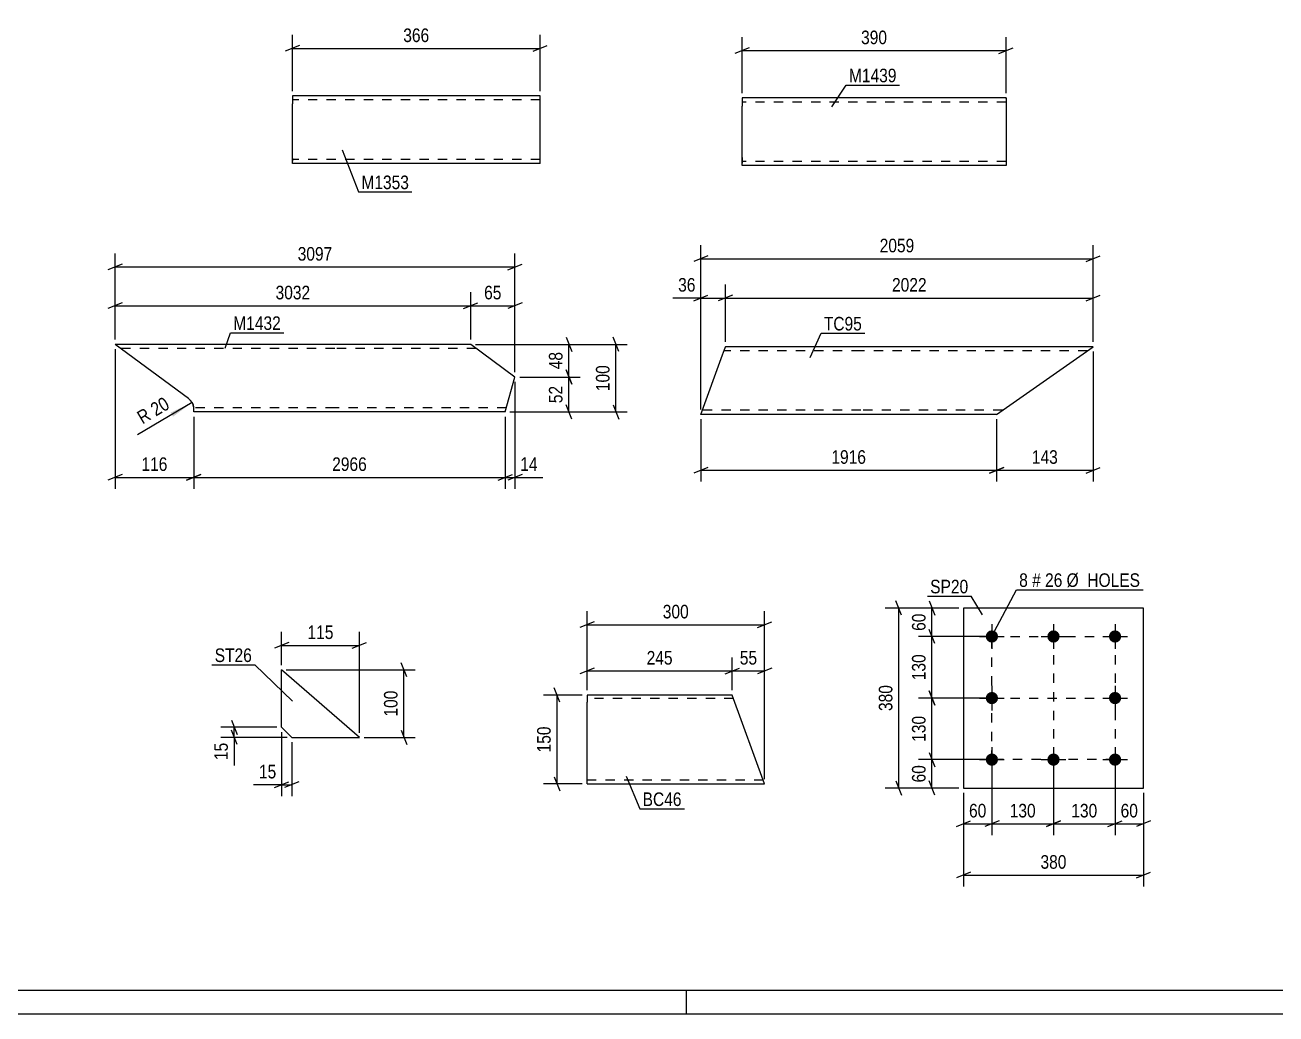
# Model space of a CAD drawing. Header units: millimetres. Extents: x 0 to 1189, y 0 to 841.
# Drawn here: x 419.3 to 683.4, y 0 to 208.8 of the extents above; entities that cross this region are included whole.
import ezdxf

# ---------------------------------------------------------------- set-up
doc = ezdxf.new("R2010")
doc.units = ezdxf.units.MM
doc.linetypes.add('DXK_LINE_DOT2', pattern=[3.9198, 1.9599, -1.9599])
doc.styles.add('Arial Narrow', font='ARIALN.TTF', dxfattribs={"height": 0.2})

# ---------------------------------------------------------------- blocks, each defined once
blk = doc.blocks.new('Unknown-761549426-1125')
at = {"color": 5, "linetype": 'Continuous'}
for p, q in [((5, 5), (1184, 5)), ((559, 0), (559, 5)), ((0, 0), (1189, 0))]:
    blk.add_line(p, q, dxfattribs=at)
blk = doc.blocks.new('Part-761549426-32838 - 32837')
at = {"color": 2, "linetype": 'Continuous'}
for p, q in [((453.87, 129.93), (438.35, 141.38)), ((484.74, 141.38), (438.35, 141.38)), ((513.42, 141.38), (484.84, 141.38)), ((522.77, 134.48), (513.42, 141.38)), ((520.72, 127.1), (522.77, 134.48)), ((453.87, 129.93), (454.62, 129.1)), ((454.62, 129.1), (454.73, 128.81)), ((454.97, 128.16), (454.73, 128.81)), ((455, 128.03), (454.95, 128.21)), ((454.96, 127.1), (455, 128.06)), ((484.74, 127.1), (454.96, 127.1)), ((455, 128.06), (454.97, 128.16)), ((520.72, 127.1), (484.84, 127.1))]:
    blk.add_line(p, q, dxfattribs=at)
at = {"color": 7, "linetype": 'DXK_LINE_DOT2'}
for p, q in [((484.74, 140.53), (439.52, 140.53)), ((514.58, 140.53), (484.84, 140.53)), ((454.62, 129.1), (453.87, 129.93)), ((454.62, 129.1), (453.87, 129.93)), ((453.87, 129.93), (454.62, 129.1)), ((454.73, 128.81), (454.62, 129.1)), ((454.73, 128.81), (454.62, 129.1)), ((454.62, 129.1), (454.73, 128.81)), ((455, 128.06), (454.73, 128.81)), ((454.96, 127.23), (455, 128.06)), ((454.96, 127.1), (454.96, 127.23)), ((455, 127.96), (455, 128.06)), ((455, 128.02), (455, 128.03)), ((455, 127.96), (455, 128.02)), ((484.74, 127.96), (455, 127.96)), ((520.96, 127.96), (484.84, 127.96))]:
    blk.add_line(p, q, dxfattribs=at)
blk = doc.blocks.new('Part-761549426-40484 - 40482')
at = {"color": 2, "linetype": 'Continuous'}
for p, q in [((537.98, 67.34), (537.98, 65.84)), ((568.65, 67.34), (537.98, 67.34)), ((575.48, 48.59), (568.65, 67.34)), ((537.98, 50.09), (537.98, 65.84)), ((537.98, 48.7), (537.98, 50.09)), ((537.98, 48.59), (537.98, 48.7)), ((537.98, 48.59), (575.48, 48.59))]:
    blk.add_line(p, q, dxfattribs=at)
at = {"color": 7, "linetype": 'DXK_LINE_DOT2'}
for p, q in [((537.98, 67.34), (537.98, 67.23)), ((537.98, 67.23), (537.98, 66.9)), ((568.93, 66.59), (537.98, 66.59)), ((537.98, 49.03), (537.98, 50.09)), ((575.2, 49.34), (537.98, 49.34))]:
    blk.add_line(p, q, dxfattribs=at)
blk = doc.blocks.new('Part-761549426-32808 - 32807')
at = {"color": 2, "linetype": 'Continuous'}
for p, q in [((566.58, 139.16), (567.2, 140.88)), ((595.77, 140.88), (567.2, 140.88)), ((644.85, 140.88), (595.87, 140.88)), ((624.45, 126.59), (644.85, 140.88)), ((562, 126.59), (566.58, 139.16)), ((595.77, 126.59), (562, 126.59)), ((624.45, 126.59), (595.87, 126.59))]:
    blk.add_line(p, q, dxfattribs=at)
at = {"color": 7, "linetype": 'DXK_LINE_DOT2'}
for p, q in [((595.77, 140.02), (566.89, 140.02)), ((567.16, 140.75), (567.02, 140.38)), ((567.2, 140.88), (567.16, 140.75)), ((643.62, 140.02), (595.87, 140.02)), ((595.77, 127.45), (562.32, 127.45)), ((625.67, 127.45), (595.87, 127.45)), ((562, 126.59), (562.05, 126.72))]:
    blk.add_line(p, q, dxfattribs=at)
blk = doc.blocks.new('Part-761549426-23869 - 23868')
at = {"color": 2, "linetype": 'Continuous'}
for p, q in [((475.77, 193.85), (475.77, 192.13)), ((528.08, 193.85), (475.77, 193.85)), ((528.08, 193.72), (528.08, 193.85)), ((528.08, 179.56), (528.08, 193.72)), ((475.77, 180.62), (475.77, 192.13)), ((475.77, 179.69), (475.77, 180.62)), ((475.77, 179.56), (475.77, 179.69)), ((528.08, 179.56), (475.77, 179.56))]:
    blk.add_line(p, q, dxfattribs=at)
at = {"color": 7, "linetype": 'DXK_LINE_DOT2'}
for p, q in [((528.08, 192.99), (475.77, 192.99)), ((475.77, 180.62), (475.77, 180.06)), ((475.77, 180.42), (475.77, 180.48)), ((528.08, 180.42), (475.77, 180.42)), ((528.08, 180.48), (528.08, 180.62)), ((528.08, 180.42), (528.08, 180.48)), ((475.77, 179.56), (475.77, 179.56))]:
    blk.add_line(p, q, dxfattribs=at)
blk = doc.blocks.new('Part-761549426-23885 - 23884')
at = {"color": 2, "linetype": 'Continuous'}
for p, q in [((570.72, 193.4), (570.72, 191.68)), ((626.44, 193.4), (570.72, 193.4)), ((626.44, 193.4), (626.44, 179.11)), ((570.72, 180.83), (570.72, 191.68)), ((570.72, 179.24), (570.72, 180.83)), ((570.72, 179.11), (570.72, 179.24)), ((626.44, 179.11), (570.72, 179.11))]:
    blk.add_line(p, q, dxfattribs=at)
at = {"color": 7, "linetype": 'DXK_LINE_DOT2'}
for p, q in [((626.44, 193.27), (626.44, 193.4)), ((626.44, 192.54), (570.72, 192.54)), ((570.72, 180.83), (570.72, 179.61)), ((570.72, 179.97), (570.72, 180.03)), ((626.44, 179.97), (570.72, 179.97)), ((626.44, 179.97), (626.44, 180.03)), ((570.72, 179.11), (570.72, 179.11))]:
    blk.add_line(p, q, dxfattribs=at)
blk = doc.blocks.new('Part-761549426-39922 - 39921')
at = {"color": 2, "linetype": 'Continuous'}
for p, q in [((617.46, 85.7), (617.46, 47.7)), ((655.46, 85.7), (617.46, 85.7)), ((655.46, 47.7), (655.46, 85.7)), ((617.46, 47.7), (655.46, 47.7))]:
    blk.add_line(p, q, dxfattribs=at)
blk = doc.blocks.new('Bolt-761549426-39923 - 39921')
at = {"linetype": 'Continuous'}
for points in [[(623.46, 81, -1), (623.46, 78.4, -1)], [(636.46, 81, -1), (636.46, 78.4, -1)], [(649.46, 81, -1), (649.46, 78.4, -1)], [(623.46, 68, -1), (623.46, 65.4, -1)], [(649.46, 68, -1), (649.46, 65.4, -1)], [(623.46, 55, -1), (623.46, 52.4, -1)], [(636.46, 55, -1), (636.46, 52.4, -1)], [(649.46, 55, -1), (649.46, 52.4, -1)]]:
    blk.add_hatch(color=1, dxfattribs=at).paths.add_polyline_path(points)
at = {"color": 1, "linetype": 'Continuous'}
for p, q in [((623.46, 82.3), (623.46, 77.1)), ((636.46, 82.3), (636.46, 77.1)), ((649.46, 82.3), (649.46, 77.1)), ((620.86, 79.7), (626.06, 79.7)), ((633.86, 79.7), (639.06, 79.7)), ((646.86, 79.7), (652.06, 79.7)), ((623.46, 69.3), (623.46, 64.1)), ((649.46, 69.3), (649.46, 64.1)), ((620.86, 66.7), (626.06, 66.7)), ((646.86, 66.7), (652.06, 66.7)), ((623.46, 56.3), (623.46, 51.1)), ((636.46, 56.3), (636.46, 51.1)), ((649.46, 56.3), (649.46, 51.1)), ((620.86, 53.7), (626.06, 53.7)), ((633.86, 53.7), (639.06, 53.7)), ((646.86, 53.7), (652.06, 53.7))]:
    blk.add_line(p, q, dxfattribs=at)
blk = doc.blocks.new('Part-761549426-39953 - 39952')
at = {"color": 2, "linetype": 'Continuous'}
for p, q in [((473.5, 60.53), (473.5, 72.67)), ((489.93, 58.39), (473.5, 72.67)), ((475.65, 58.39), (473.5, 60.53)), ((475.65, 58.39), (489.93, 58.39))]:
    blk.add_line(p, q, dxfattribs=at)
blk = doc.blocks.new('Rectangle-761549426-40454 - 39921')
at = {"color": 1, "linetype": 'DXK_LINE_DOT2'}
blk.add_lwpolyline([(623.46, 79.7), (649.46, 79.7), (649.46, 53.7), (623.46, 53.7), (623.46, 79.7)], close=True, dxfattribs=at)
blk = doc.blocks.new('Line-761549426-40464 - 39921')
at = {"color": 1, "linetype": 'DXK_LINE_DOT2'}
blk.add_line((636.46, 79.7), (636.46, 53.7), dxfattribs=at)
blk = doc.blocks.new('Line-761549426-40471 - 39921')
at = {"color": 1, "linetype": 'DXK_LINE_DOT2'}
blk.add_line((623.46, 66.7), (649.46, 66.7), dxfattribs=at)
blk = doc.blocks.new('StraightDimension-761549426-32846 - 32837')
at = {"color": 7, "linetype": 'Continuous'}
for p, q in [((438.35, 142.38), (438.35, 152.38)), ((513.42, 142.38), (513.42, 152.38)), ((439.85, 150.13), (436.85, 148.93)), ((438.35, 149.53), (513.42, 149.53)), ((511.92, 148.93), (514.92, 150.13))]:
    blk.add_line(p, q, dxfattribs=at)
at = {"color": 0}
blk.add_wipeout([(480.14, 150.28), (480.14, 154.48), (471.63, 154.48), (471.63, 150.28)], dxfattribs=at)
at = {"color": 3, "style": 'Arial Narrow'}
blk.add_text('3032', height=2.863, dxfattribs=at).set_placement((472.23, 150.88))
blk = doc.blocks.new('StraightDimension-761549426-32952 - 32837')
at = {"color": 7, "linetype": 'Continuous'}
for p, q in [((522.77, 133.48), (522.77, 110.9)), ((520.72, 126.1), (520.72, 110.9)), ((519.22, 112.7), (522.22, 113.9)), ((524.27, 113.9), (521.27, 112.7)), ((520.72, 113.3), (522.77, 113.3))]:
    blk.add_line(p, q, dxfattribs=at)
at = {"color": 0}
blk.add_wipeout([(528.15, 114.05), (528.15, 118.25), (523.29, 118.25), (523.29, 114.05)], dxfattribs=at)
at = {"color": 7, "linetype": 'Continuous'}
blk.add_line((522.77, 113.3), (528.67, 113.3), dxfattribs=at)
blk.add_line((522.77, 113.3), (528.67, 113.3), dxfattribs=at)
at = {"color": 3, "style": 'Arial Narrow'}
blk.add_text('14', height=2.863, dxfattribs=at).set_placement((523.89, 114.65))
blk = doc.blocks.new('StraightDimension-761549426-38704 - 32837')
at = {"color": 7, "linetype": 'Continuous'}
for p, q in [((544.68, 139.88), (543.48, 142.88)), ((514.42, 141.38), (546.48, 141.38)), ((544.08, 127.1), (544.08, 141.38)), ((521.72, 127.1), (546.48, 127.1)), ((543.48, 128.6), (544.68, 125.6))]:
    blk.add_line(p, q, dxfattribs=at)
at = {"color": 0}
blk.add_wipeout([(543.33, 137.58), (539.13, 137.58), (539.13, 130.9), (543.33, 130.9)], dxfattribs=at)
at = {"color": 3, "style": 'Arial Narrow'}
blk.add_text('100', height=2.863, rotation=90.0002, dxfattribs=at).set_placement((542.73, 131.5))
blk = doc.blocks.new('StraightDimension-761549426-32845 - 32837')
at = {"color": 7, "linetype": 'Continuous'}
for p, q in [((513.42, 142.38), (513.42, 152.38)), ((522.77, 135.48), (522.77, 152.38)), ((511.92, 148.93), (514.92, 150.13)), ((513.42, 149.53), (522.77, 149.53)), ((524.27, 150.13), (521.27, 148.93))]:
    blk.add_line(p, q, dxfattribs=at)
at = {"color": 0}
blk.add_wipeout([(520.52, 150.28), (520.52, 154.48), (515.66, 154.48), (515.66, 150.28)], dxfattribs=at)
at = {"color": 3, "style": 'Arial Narrow'}
blk.add_text('65', height=2.863, dxfattribs=at).set_placement((516.26, 150.88))
blk = doc.blocks.new('StraightDimension-761549426-32889 - 32837')
at = {"color": 7, "linetype": 'Continuous'}
for p, q in [((533.55, 142.88), (534.75, 139.88)), ((514.42, 141.38), (536.55, 141.38)), ((534.15, 134.48), (534.15, 141.38)), ((534.75, 132.98), (533.55, 135.98)), ((523.77, 134.48), (536.55, 134.48))]:
    blk.add_line(p, q, dxfattribs=at)
at = {"color": 0}
blk.add_wipeout([(533.4, 140.36), (529.2, 140.36), (529.2, 135.51), (533.4, 135.51)], dxfattribs=at)
at = {"color": 3, "style": 'Arial Narrow'}
blk.add_text('48', height=2.863, rotation=90.0002, dxfattribs=at).set_placement((532.8, 136.11))
blk = doc.blocks.new('StraightDimension-761549426-32953 - 32837')
at = {"color": 7, "linetype": 'Continuous'}
for p, q in [((454.96, 126.1), (454.96, 110.9)), ((520.72, 126.1), (520.72, 110.9)), ((456.46, 113.9), (453.46, 112.7)), ((519.22, 112.7), (522.22, 113.9)), ((454.96, 113.3), (520.72, 113.3))]:
    blk.add_line(p, q, dxfattribs=at)
at = {"color": 0}
blk.add_wipeout([(492.09, 114.05), (492.09, 118.25), (483.58, 118.25), (483.58, 114.05)], dxfattribs=at)
at = {"color": 3, "style": 'Arial Narrow'}
blk.add_text('2966', height=2.863, dxfattribs=at).set_placement((484.18, 114.65))
blk = doc.blocks.new('StraightDimension-761549426-32954 - 32837')
at = {"color": 7, "linetype": 'Continuous'}
for p, q in [((438.35, 140.38), (438.35, 110.9)), ((454.96, 126.1), (454.96, 110.9)), ((439.85, 113.9), (436.85, 112.7)), ((453.46, 112.7), (456.46, 113.9)), ((438.35, 113.3), (454.96, 113.3))]:
    blk.add_line(p, q, dxfattribs=at)
at = {"color": 0}
blk.add_wipeout([(450, 114.05), (450, 118.25), (443.31, 118.25), (443.31, 114.05)], dxfattribs=at)
at = {"color": 3, "style": 'Arial Narrow'}
blk.add_text('116', height=2.863, dxfattribs=at).set_placement((443.91, 114.65))
blk = doc.blocks.new('StraightDimension-761549426-32890 - 32837')
at = {"color": 7, "linetype": 'Continuous'}
for p, q in [((533.55, 135.98), (534.75, 132.98)), ((523.77, 134.48), (536.55, 134.48)), ((534.15, 127.1), (534.15, 134.48)), ((521.72, 127.1), (536.55, 127.1)), ((534.75, 125.6), (533.55, 128.6))]:
    blk.add_line(p, q, dxfattribs=at)
at = {"color": 0}
blk.add_wipeout([(533.4, 133.22), (529.2, 133.22), (529.2, 128.36), (533.4, 128.36)], dxfattribs=at)
at = {"color": 3, "style": 'Arial Narrow'}
blk.add_text('52', height=2.863, rotation=90.0002, dxfattribs=at).set_placement((532.8, 128.96))
blk = doc.blocks.new('RadiusDimension-761549426-33022 - 32837')
at = {"linetype": 'Continuous'}
blk.add_hatch(color=7, dxfattribs=at).paths.add_polyline_path([(450.08, 126.98), (454.63, 129.09), (450.58, 126.11)])
at = {"color": 7, "linetype": 'Continuous'}
blk.add_line((454.63, 129.09), (443.06, 122.25), dxfattribs=at)
blk.add_arc((452.2, 127.65), 2.83, 7.5164, 53.6953, dxfattribs=at)
at = {"color": 0}
blk.add_wipeout([(450.93, 127.77), (448.79, 131.38), (441.78, 127.24), (443.92, 123.62)], dxfattribs=at)
at = {"color": 3, "style": 'Arial Narrow'}
blk.add_text('R 20', height=2.863, rotation=30.6074, dxfattribs=at).set_placement((444.13, 124.44))
blk = doc.blocks.new('StraightDimension-761549426-38736 - 32837')
at = {"color": 7, "linetype": 'Continuous'}
for p, q in [((438.35, 142.38), (438.35, 160.56)), ((522.77, 135.48), (522.77, 160.56)), ((439.85, 158.31), (436.85, 157.11)), ((438.35, 157.71), (522.77, 157.71)), ((521.27, 157.11), (524.27, 158.31))]:
    blk.add_line(p, q, dxfattribs=at)
at = {"color": 0}
blk.add_wipeout([(484.82, 158.46), (484.82, 162.66), (476.3, 162.66), (476.3, 158.46)], dxfattribs=at)
at = {"color": 3, "style": 'Arial Narrow'}
blk.add_text('3097', height=2.863, dxfattribs=at).set_placement((476.9, 159.06))
blk = doc.blocks.new('StraightDimension-761549426-40496 - 40482')
at = {"color": 7, "linetype": 'Continuous'}
for p, q in [((568.65, 68.34), (568.65, 75.27)), ((575.48, 49.59), (575.48, 75.27)), ((567.15, 71.82), (570.15, 73.02)), ((568.65, 72.42), (575.48, 72.42)), ((576.98, 73.02), (573.98, 71.82))]:
    blk.add_line(p, q, dxfattribs=at)
at = {"color": 0}
blk.add_wipeout([(574.49, 73.17), (574.49, 77.37), (569.64, 77.37), (569.64, 73.17)], dxfattribs=at)
at = {"color": 3, "style": 'Arial Narrow'}
blk.add_text('55', height=2.863, dxfattribs=at).set_placement((570.24, 73.77))
blk = doc.blocks.new('StraightDimension-761549426-40532 - 40482')
at = {"color": 7, "linetype": 'Continuous'}
for p, q in [((532.26, 65.84), (531.06, 68.84)), ((536.98, 67.34), (528.81, 67.34)), ((531.66, 48.59), (531.66, 67.34)), ((536.98, 48.59), (528.81, 48.59)), ((531.06, 50.09), (532.26, 47.09))]:
    blk.add_line(p, q, dxfattribs=at)
at = {"color": 0}
blk.add_wipeout([(530.91, 61.31), (526.71, 61.31), (526.71, 54.62), (530.91, 54.62)], dxfattribs=at)
at = {"color": 3, "style": 'Arial Narrow'}
blk.add_text('150', height=2.863, rotation=90.0002, dxfattribs=at).set_placement((530.31, 55.22))
blk = doc.blocks.new('StraightDimension-761549426-40521 - 40482')
at = {"color": 7, "linetype": 'Continuous'}
for p, q in [((537.98, 68.34), (537.98, 85.02)), ((575.48, 49.59), (575.48, 85.02)), ((539.48, 82.77), (536.48, 81.57)), ((537.98, 82.17), (575.48, 82.17)), ((573.98, 81.57), (576.98, 82.77))]:
    blk.add_line(p, q, dxfattribs=at)
at = {"color": 0}
blk.add_wipeout([(560.07, 82.92), (560.07, 87.12), (553.38, 87.12), (553.38, 82.92)], dxfattribs=at)
at = {"color": 3, "style": 'Arial Narrow'}
blk.add_text('300', height=2.863, dxfattribs=at).set_placement((553.98, 83.52))
blk = doc.blocks.new('StraightDimension-761549426-40497 - 40482')
at = {"color": 7, "linetype": 'Continuous'}
for p, q in [((537.98, 68.34), (537.98, 75.27)), ((568.65, 68.34), (568.65, 75.27)), ((539.48, 73.02), (536.48, 71.82)), ((537.98, 72.42), (568.65, 72.42)), ((567.15, 71.82), (570.15, 73.02))]:
    blk.add_line(p, q, dxfattribs=at)
at = {"color": 0}
blk.add_wipeout([(556.66, 73.17), (556.66, 77.37), (549.97, 77.37), (549.97, 73.17)], dxfattribs=at)
at = {"color": 3, "style": 'Arial Narrow'}
blk.add_text('245', height=2.863, dxfattribs=at).set_placement((550.57, 73.77))
blk = doc.blocks.new('StraightDimension-761549426-33063 - 32807')
at = {"color": 7, "linetype": 'Continuous'}
for p, q in [((644.85, 139.88), (644.85, 112.41)), ((624.45, 125.59), (624.45, 112.41)), ((625.95, 115.41), (622.95, 114.21)), ((624.45, 114.81), (644.85, 114.81)), ((643.35, 114.21), (646.35, 115.41))]:
    blk.add_line(p, q, dxfattribs=at)
at = {"color": 0}
blk.add_wipeout([(637.99, 115.56), (637.99, 119.76), (631.3, 119.76), (631.3, 115.56)], dxfattribs=at)
at = {"color": 3, "style": 'Arial Narrow'}
blk.add_text('143', height=2.863, dxfattribs=at).set_placement((631.9, 116.16))
blk = doc.blocks.new('StraightDimension-761549426-33026 - 32807')
at = {"color": 7, "linetype": 'Continuous'}
for p, q in [((562, 127.59), (562, 154.01)), ((567.2, 141.88), (567.2, 154.01)), ((560.5, 150.56), (563.5, 151.76)), ((562, 151.16), (567.2, 151.16)), ((568.7, 151.76), (565.7, 150.56))]:
    blk.add_line(p, q, dxfattribs=at)
at = {"color": 0}
blk.add_wipeout([(561.48, 151.91), (561.48, 156.11), (556.62, 156.11), (556.62, 151.91)], dxfattribs=at)
at = {"color": 7, "linetype": 'Continuous'}
blk.add_line((562, 151.16), (556.1, 151.16), dxfattribs=at)
blk.add_line((562, 151.16), (556.1, 151.16), dxfattribs=at)
at = {"color": 3, "style": 'Arial Narrow'}
blk.add_text('36', height=2.863, dxfattribs=at).set_placement((557.22, 152.51))
blk = doc.blocks.new('StraightDimension-761549426-33049 - 32807')
at = {"color": 7, "linetype": 'Continuous'}
for p, q in [((562, 127.59), (562, 162.31)), ((644.85, 141.88), (644.85, 162.31)), ((563.5, 160.06), (560.5, 158.86)), ((562, 159.46), (644.85, 159.46)), ((643.35, 158.86), (646.35, 160.06))]:
    blk.add_line(p, q, dxfattribs=at)
at = {"color": 0}
blk.add_wipeout([(607.68, 160.21), (607.68, 164.41), (599.17, 164.41), (599.17, 160.21)], dxfattribs=at)
at = {"color": 3, "style": 'Arial Narrow'}
blk.add_text('2059', height=2.863, dxfattribs=at).set_placement((599.77, 160.81))
blk = doc.blocks.new('StraightDimension-761549426-33025 - 32807')
at = {"color": 7, "linetype": 'Continuous'}
for p, q in [((567.2, 141.88), (567.2, 154.01)), ((644.85, 141.88), (644.85, 154.01)), ((568.7, 151.76), (565.7, 150.56)), ((567.2, 151.16), (644.85, 151.16)), ((643.35, 150.56), (646.35, 151.76))]:
    blk.add_line(p, q, dxfattribs=at)
at = {"color": 0}
blk.add_wipeout([(610.28, 151.91), (610.28, 156.11), (601.77, 156.11), (601.77, 151.91)], dxfattribs=at)
at = {"color": 3, "style": 'Arial Narrow'}
blk.add_text('2022', height=2.863, dxfattribs=at).set_placement((602.37, 152.51))
blk = doc.blocks.new('StraightDimension-761549426-33064 - 32807')
at = {"color": 7, "linetype": 'Continuous'}
for p, q in [((562, 125.59), (562, 112.41)), ((624.45, 125.59), (624.45, 112.41)), ((563.5, 115.41), (560.5, 114.21)), ((562, 114.81), (624.45, 114.81)), ((622.95, 114.21), (625.95, 115.41))]:
    blk.add_line(p, q, dxfattribs=at)
at = {"color": 0}
blk.add_wipeout([(597.48, 115.56), (597.48, 119.76), (588.97, 119.76), (588.97, 115.56)], dxfattribs=at)
at = {"color": 3, "style": 'Arial Narrow'}
blk.add_text('1916', height=2.863, dxfattribs=at).set_placement((589.57, 116.16))
blk = doc.blocks.new('StraightDimension-761549426-24276 - 23868')
at = {"color": 7, "linetype": 'Continuous'}
for p, q in [((475.77, 194.85), (475.77, 206.7)), ((528.08, 194.85), (528.08, 206.7)), ((477.27, 204.45), (474.27, 203.25)), ((475.77, 203.85), (528.08, 203.85)), ((526.58, 203.25), (529.58, 204.45))]:
    blk.add_line(p, q, dxfattribs=at)
at = {"color": 0}
blk.add_wipeout([(505.27, 204.6), (505.27, 208.8), (498.59, 208.8), (498.59, 204.6)], dxfattribs=at)
at = {"color": 3, "style": 'Arial Narrow'}
blk.add_text('366', height=2.863, dxfattribs=at).set_placement((499.19, 205.2))
blk = doc.blocks.new('StraightDimension-761549426-24316 - 23884')
at = {"color": 7, "linetype": 'Continuous'}
for p, q in [((570.72, 194.4), (570.72, 206.25)), ((626.44, 194.4), (626.44, 206.25)), ((572.22, 204), (569.22, 202.8)), ((570.72, 203.4), (626.44, 203.4)), ((624.94, 202.8), (627.94, 204))]:
    blk.add_line(p, q, dxfattribs=at)
at = {"color": 0}
blk.add_wipeout([(601.92, 204.15), (601.92, 208.35), (595.24, 208.35), (595.24, 204.15)], dxfattribs=at)
at = {"color": 3, "style": 'Arial Narrow'}
blk.add_text('390', height=2.863, dxfattribs=at).set_placement((595.84, 204.75))
blk = doc.blocks.new('StraightDimension-761549426-40085 - 39921')
at = {"color": 7, "linetype": 'Continuous'}
for p, q in [((622.46, 66.7), (607.95, 66.7)), ((611.4, 65.2), (610.2, 68.2)), ((610.8, 53.7), (610.8, 66.7)), ((622.46, 53.7), (607.95, 53.7)), ((610.2, 55.2), (611.4, 52.2))]:
    blk.add_line(p, q, dxfattribs=at)
at = {"color": 0}
blk.add_wipeout([(610.05, 63.55), (605.85, 63.55), (605.85, 56.86), (610.05, 56.86)], dxfattribs=at)
at = {"color": 3, "style": 'Arial Narrow'}
blk.add_text('130', height=2.863, rotation=90.0002, dxfattribs=at).set_placement((609.45, 57.46))
blk = doc.blocks.new('StraightDimension-761549426-40083 - 39921')
at = {"color": 7, "linetype": 'Continuous'}
for p, q in [((610.2, 87.2), (611.4, 84.2)), ((616.46, 85.7), (607.95, 85.7)), ((610.8, 79.7), (610.8, 85.7)), ((622.46, 79.7), (607.95, 79.7)), ((611.4, 78.2), (610.2, 81.2))]:
    blk.add_line(p, q, dxfattribs=at)
at = {"color": 0}
blk.add_wipeout([(610.05, 85.13), (605.85, 85.13), (605.85, 80.28), (610.05, 80.28)], dxfattribs=at)
at = {"color": 3, "style": 'Arial Narrow'}
blk.add_text('60', height=2.863, rotation=90.0002, dxfattribs=at).set_placement((609.45, 80.88))
blk = doc.blocks.new('StraightDimension-761549426-40084 - 39921')
at = {"color": 7, "linetype": 'Continuous'}
for p, q in [((622.46, 79.7), (607.95, 79.7)), ((611.4, 78.2), (610.2, 81.2)), ((610.8, 66.7), (610.8, 79.7)), ((622.46, 66.7), (607.95, 66.7)), ((610.2, 68.2), (611.4, 65.2))]:
    blk.add_line(p, q, dxfattribs=at)
at = {"color": 0}
blk.add_wipeout([(610.05, 76.55), (605.85, 76.55), (605.85, 69.86), (610.05, 69.86)], dxfattribs=at)
at = {"color": 3, "style": 'Arial Narrow'}
blk.add_text('130', height=2.863, rotation=90.0002, dxfattribs=at).set_placement((609.45, 70.46))
blk = doc.blocks.new('StraightDimension-761549426-40086 - 39921')
at = {"color": 7, "linetype": 'Continuous'}
for p, q in [((622.46, 53.7), (607.95, 53.7)), ((610.2, 55.2), (611.4, 52.2)), ((610.8, 47.7), (610.8, 53.7)), ((616.46, 47.7), (607.95, 47.7)), ((611.4, 46.2), (610.2, 49.2))]:
    blk.add_line(p, q, dxfattribs=at)
at = {"color": 0}
blk.add_wipeout([(610.05, 53.13), (605.85, 53.13), (605.85, 48.28), (610.05, 48.28)], dxfattribs=at)
at = {"color": 3, "style": 'Arial Narrow'}
blk.add_text('60', height=2.863, rotation=90.0002, dxfattribs=at).set_placement((609.45, 48.88))
blk = doc.blocks.new('StraightDimension-761549426-40099 - 39921')
at = {"color": 7, "linetype": 'Continuous'}
for p, q in [((604.4, 84.2), (603.2, 87.2)), ((616.46, 85.7), (600.95, 85.7)), ((603.8, 47.7), (603.8, 85.7)), ((616.46, 47.7), (600.95, 47.7)), ((603.2, 49.2), (604.4, 46.2))]:
    blk.add_line(p, q, dxfattribs=at)
at = {"color": 0}
blk.add_wipeout([(603.05, 70.05), (598.85, 70.05), (598.85, 63.36), (603.05, 63.36)], dxfattribs=at)
at = {"color": 3, "style": 'Arial Narrow'}
blk.add_text('380', height=2.863, rotation=90.0002, dxfattribs=at).set_placement((602.45, 63.96))
blk = doc.blocks.new('StraightDimension-761549426-40103 - 39921')
at = {"color": 7, "linetype": 'Continuous'}
for p, q in [((649.46, 52.7), (649.46, 37.75)), ((655.46, 46.7), (655.46, 37.75)), ((647.96, 39.55), (650.96, 40.75)), ((649.46, 40.15), (655.46, 40.15)), ((656.96, 40.75), (653.96, 39.55))]:
    blk.add_line(p, q, dxfattribs=at)
at = {"color": 0}
blk.add_wipeout([(654.89, 40.9), (654.89, 45.1), (650.03, 45.1), (650.03, 40.9)], dxfattribs=at)
at = {"color": 3, "style": 'Arial Narrow'}
blk.add_text('60', height=2.863, dxfattribs=at).set_placement((650.63, 41.5))
blk = doc.blocks.new('StraightDimension-761549426-40104 - 39921')
at = {"color": 7, "linetype": 'Continuous'}
for p, q in [((636.46, 52.7), (636.46, 37.75)), ((649.46, 52.7), (649.46, 37.75)), ((637.96, 40.75), (634.96, 39.55)), ((636.46, 40.15), (649.46, 40.15)), ((647.96, 39.55), (650.96, 40.75))]:
    blk.add_line(p, q, dxfattribs=at)
at = {"color": 0}
blk.add_wipeout([(646.3, 40.9), (646.3, 45.1), (639.62, 45.1), (639.62, 40.9)], dxfattribs=at)
at = {"color": 3, "style": 'Arial Narrow'}
blk.add_text('130', height=2.863, dxfattribs=at).set_placement((640.22, 41.5))
blk = doc.blocks.new('StraightDimension-761549426-40105 - 39921')
at = {"color": 7, "linetype": 'Continuous'}
for p, q in [((623.46, 52.7), (623.46, 37.75)), ((636.46, 52.7), (636.46, 37.75)), ((624.96, 40.75), (621.96, 39.55)), ((623.46, 40.15), (636.46, 40.15)), ((634.96, 39.55), (637.96, 40.75))]:
    blk.add_line(p, q, dxfattribs=at)
at = {"color": 0}
blk.add_wipeout([(633.3, 40.9), (633.3, 45.1), (626.62, 45.1), (626.62, 40.9)], dxfattribs=at)
at = {"color": 3, "style": 'Arial Narrow'}
blk.add_text('130', height=2.863, dxfattribs=at).set_placement((627.22, 41.5))
blk = doc.blocks.new('StraightDimension-761549426-40106 - 39921')
at = {"color": 7, "linetype": 'Continuous'}
for p, q in [((623.46, 52.7), (623.46, 37.75)), ((617.46, 46.7), (617.46, 37.75)), ((615.96, 39.55), (618.96, 40.75)), ((617.46, 40.15), (623.46, 40.15)), ((624.96, 40.75), (621.96, 39.55))]:
    blk.add_line(p, q, dxfattribs=at)
at = {"color": 0}
blk.add_wipeout([(622.89, 40.9), (622.89, 45.1), (618.03, 45.1), (618.03, 40.9)], dxfattribs=at)
at = {"color": 3, "style": 'Arial Narrow'}
blk.add_text('60', height=2.863, dxfattribs=at).set_placement((618.63, 41.5))
blk = doc.blocks.new('StraightDimension-761549426-40119 - 39921')
at = {"color": 7, "linetype": 'Continuous'}
for p, q in [((617.46, 46.7), (617.46, 26.92)), ((655.46, 46.7), (655.46, 26.92)), ((618.96, 29.92), (615.96, 28.72)), ((617.46, 29.32), (655.46, 29.32)), ((653.96, 28.72), (656.96, 29.92))]:
    blk.add_line(p, q, dxfattribs=at)
at = {"color": 0}
blk.add_wipeout([(639.8, 30.07), (639.8, 34.27), (633.12, 34.27), (633.12, 30.07)], dxfattribs=at)
at = {"color": 3, "style": 'Arial Narrow'}
blk.add_text('380', height=2.863, dxfattribs=at).set_placement((633.72, 30.67))
blk = doc.blocks.new('StraightDimension-761549426-40135 - 39952')
at = {"color": 7, "linetype": 'Continuous'}
for p, q in [((499.93, 71.17), (498.73, 74.17)), ((474.5, 72.67), (501.73, 72.67)), ((499.33, 58.39), (499.33, 72.67)), ((490.93, 58.39), (501.73, 58.39)), ((498.73, 59.89), (499.93, 56.89))]:
    blk.add_line(p, q, dxfattribs=at)
at = {"color": 0}
blk.add_wipeout([(498.58, 68.87), (494.38, 68.87), (494.38, 62.19), (498.58, 62.19)], dxfattribs=at)
at = {"color": 3, "style": 'Arial Narrow'}
blk.add_text('100', height=2.863, rotation=90.0002, dxfattribs=at).set_placement((497.98, 62.79))
blk = doc.blocks.new('StraightDimension-761549426-40127 - 39952')
at = {"color": 7, "linetype": 'Continuous'}
for p, q in [((473.5, 73.67), (473.5, 80.67)), ((489.93, 59.39), (489.93, 80.67)), ((475, 78.42), (472, 77.22)), ((473.5, 77.82), (489.93, 77.82)), ((488.43, 77.22), (491.43, 78.42))]:
    blk.add_line(p, q, dxfattribs=at)
at = {"color": 0}
blk.add_wipeout([(485.06, 78.57), (485.06, 82.77), (478.38, 82.77), (478.38, 78.57)], dxfattribs=at)
at = {"color": 3, "style": 'Arial Narrow'}
blk.add_text('115', height=2.863, dxfattribs=at).set_placement((478.98, 79.17))
blk = doc.blocks.new('StraightDimension-761549426-40131 - 39952')
at = {"color": 7, "linetype": 'Continuous'}
for p, q in [((462.9, 62.03), (464.1, 59.03)), ((472.5, 60.53), (460.65, 60.53)), ((474.65, 58.39), (460.65, 58.39)), ((464.1, 56.89), (462.9, 59.89)), ((463.5, 58.39), (463.5, 60.53))]:
    blk.add_line(p, q, dxfattribs=at)
at = {"color": 0}
blk.add_wipeout([(462.75, 57.86), (458.55, 57.86), (458.55, 53.01), (462.75, 53.01)], dxfattribs=at)
at = {"color": 7, "linetype": 'Continuous'}
blk.add_line((463.5, 58.39), (463.5, 52.48), dxfattribs=at)
blk.add_line((463.5, 58.39), (463.5, 52.48), dxfattribs=at)
at = {"color": 3, "style": 'Arial Narrow'}
blk.add_text('15', height=2.863, rotation=90.0002, dxfattribs=at).set_placement((462.15, 53.61))
blk = doc.blocks.new('StraightDimension-761549426-40123 - 39952')
at = {"color": 7, "linetype": 'Continuous'}
for p, q in [((473.5, 59.53), (473.5, 45.99)), ((475.65, 57.39), (475.65, 45.99)), ((472, 47.79), (475, 48.99)), ((473.5, 48.39), (475.65, 48.39)), ((477.15, 48.99), (474.15, 47.79))]:
    blk.add_line(p, q, dxfattribs=at)
at = {"color": 0}
blk.add_wipeout([(472.98, 49.14), (472.98, 53.34), (468.12, 53.34), (468.12, 49.14)], dxfattribs=at)
at = {"color": 7, "linetype": 'Continuous'}
blk.add_line((473.5, 48.39), (467.6, 48.39), dxfattribs=at)
blk.add_line((473.5, 48.39), (467.6, 48.39), dxfattribs=at)
at = {"color": 3, "style": 'Arial Narrow'}
blk.add_text('15', height=2.863, dxfattribs=at).set_placement((468.72, 49.74))
blk = doc.blocks.new('Mark-761549426-33016 - 32837')
at = {"color": 0}
blk.add_wipeout([(473.35, 144.42), (473.35, 147.42), (463.3, 147.42), (463.3, 144.42)], dxfattribs=at)
blk.add_wipeout([(473.35, 144.42), (473.35, 147.42), (463.3, 147.42), (463.3, 144.42)], dxfattribs=at)
at = {"color": 30, "linetype": 'Continuous'}
for p, q in [((461.6, 140.57), (462.7, 143.82)), ((462.7, 143.82), (473.95, 143.82))]:
    blk.add_line(p, q, dxfattribs=at)
at = {"color": 3, "style": 'Arial Narrow'}
blk.add_text('M1432', height=2.863, dxfattribs=at).set_placement((463.3, 144.42))
blk = doc.blocks.new('Mark-761549426-40489 - 40482')
at = {"color": 0}
blk.add_wipeout([(557.94, 43.91), (557.94, 46.91), (549.72, 46.91), (549.72, 43.91)], dxfattribs=at)
blk.add_wipeout([(557.94, 43.91), (557.94, 46.91), (549.72, 46.91), (549.72, 43.91)], dxfattribs=at)
at = {"color": 30, "linetype": 'Continuous'}
for p, q in [((546.23, 50.23), (549.12, 43.31)), ((549.12, 43.31), (558.54, 43.31))]:
    blk.add_line(p, q, dxfattribs=at)
at = {"color": 3, "style": 'Arial Narrow'}
blk.add_text('BC46', height=2.863, dxfattribs=at).set_placement((549.72, 43.91))
blk = doc.blocks.new('Mark-761549426-33122 - 32807')
at = {"color": 0}
blk.add_wipeout([(596.02, 144.31), (596.02, 147.31), (587.98, 147.31), (587.98, 144.31)], dxfattribs=at)
blk.add_wipeout([(596.02, 144.31), (596.02, 147.31), (587.98, 147.31), (587.98, 144.31)], dxfattribs=at)
at = {"color": 30, "linetype": 'Continuous'}
for p, q in [((585.12, 138.61), (587.38, 143.71)), ((587.38, 143.71), (596.62, 143.71))]:
    blk.add_line(p, q, dxfattribs=at)
at = {"color": 3, "style": 'Arial Narrow'}
blk.add_text('TC95', height=2.863, dxfattribs=at).set_placement((587.98, 144.31))
blk = doc.blocks.new('Mark-761549426-24903 - 23868')
at = {"color": 0}
blk.add_wipeout([(500.4, 174.15), (500.4, 177.15), (490.35, 177.15), (490.35, 174.15)], dxfattribs=at)
blk.add_wipeout([(500.4, 174.15), (500.4, 177.15), (490.35, 177.15), (490.35, 174.15)], dxfattribs=at)
at = {"color": 30, "linetype": 'Continuous'}
for p, q in [((486.28, 182.46), (489.75, 173.55)), ((489.75, 173.55), (501, 173.55))]:
    blk.add_line(p, q, dxfattribs=at)
at = {"color": 3, "style": 'Arial Narrow'}
blk.add_text('M1353', height=2.863, dxfattribs=at).set_placement((490.35, 174.15))
blk = doc.blocks.new('Mark-761549426-24911 - 23884')
at = {"color": 0}
blk.add_wipeout([(603.33, 196.71), (603.33, 199.71), (593.28, 199.71), (593.28, 196.71)], dxfattribs=at)
blk.add_wipeout([(603.33, 196.71), (603.33, 199.71), (593.28, 199.71), (593.28, 196.71)], dxfattribs=at)
at = {"color": 30, "linetype": 'Continuous'}
for p, q in [((589.7, 191.52), (592.68, 196.11)), ((592.68, 196.11), (603.93, 196.11))]:
    blk.add_line(p, q, dxfattribs=at)
at = {"color": 3, "style": 'Arial Narrow'}
blk.add_text('M1439', height=2.863, dxfattribs=at).set_placement((593.28, 196.71))
blk = doc.blocks.new('Mark-761549426-40156 - 39921')
at = {"color": 0}
blk.add_wipeout([(618.47, 88.81), (618.47, 91.81), (610.43, 91.81), (610.43, 88.81)], dxfattribs=at)
blk.add_wipeout([(618.47, 88.81), (618.47, 91.81), (610.43, 91.81), (610.43, 88.81)], dxfattribs=at)
at = {"color": 30, "linetype": 'Continuous'}
for p in [(609.83, 88.21), (621.46, 84.25)]:
    blk.add_line(p, (619.07, 88.21), dxfattribs=at)
at = {"color": 3, "style": 'Arial Narrow'}
blk.add_text('SP20', height=2.863, dxfattribs=at).set_placement((610.43, 88.81))
blk = doc.blocks.new('Mark-761549426-40159 - 39921')
at = {"color": 0}
blk.add_wipeout([(631.05, 90.17), (631.05, 93.17), (629.22, 93.17), (629.22, 90.17)], dxfattribs=at)
blk.add_wipeout([(631.05, 90.17), (631.05, 93.17), (629.22, 93.17), (629.22, 90.17)], dxfattribs=at)
at = {"color": 7, "linetype": 'Continuous'}
blk.add_line((623.37, 79.65), (628.62, 89.57), dxfattribs=at)
at = {"color": 0}
blk.add_wipeout([(633.78, 90.17), (633.78, 93.17), (631.95, 93.17), (631.95, 90.17)], dxfattribs=at)
blk.add_wipeout([(633.78, 90.17), (633.78, 93.17), (631.95, 93.17), (631.95, 90.17)], dxfattribs=at)
at = {"color": 3, "style": 'Arial Narrow'}
blk.add_text('8', height=2.86, dxfattribs=at).set_placement((629.22, 90.17))
at = {"color": 0}
blk.add_wipeout([(638.33, 90.17), (638.33, 93.17), (634.68, 93.17), (634.68, 90.17)], dxfattribs=at)
blk.add_wipeout([(638.33, 90.17), (638.33, 93.17), (634.68, 93.17), (634.68, 90.17)], dxfattribs=at)
at = {"color": 3, "style": 'Arial Narrow'}
blk.add_text('#', height=2.86, dxfattribs=at).set_placement((631.95, 90.17))
at = {"color": 0}
blk.add_wipeout([(654.76, 90.17), (654.76, 93.17), (639.23, 93.17), (639.23, 90.17)], dxfattribs=at)
blk.add_wipeout([(654.76, 90.17), (654.76, 93.17), (639.23, 93.17), (639.23, 90.17)], dxfattribs=at)
at = {"color": 7, "linetype": 'Continuous'}
blk.add_line((628.62, 89.57), (655.36, 89.57), dxfattribs=at)
at = {"color": 3, "style": 'Arial Narrow'}
for s, p in [('26', (634.68, 90.17)), ('Ø  HOLES', (639.23, 90.17))]:
    blk.add_text(s, height=2.863, dxfattribs=at).set_placement(p)
blk = doc.blocks.new('Mark-761549426-40160 - 39952')
at = {"color": 0}
blk.add_wipeout([(467.23, 74.31), (467.23, 77.31), (459.38, 77.31), (459.38, 74.31)], dxfattribs=at)
blk.add_wipeout([(467.23, 74.31), (467.23, 77.31), (459.38, 77.31), (459.38, 74.31)], dxfattribs=at)
at = {"color": 30, "linetype": 'Continuous'}
for p in [(458.78, 73.71), (475.82, 66.01)]:
    blk.add_line(p, (467.83, 73.71), dxfattribs=at)
at = {"color": 3, "style": 'Arial Narrow'}
blk.add_text('ST26', height=2.863, dxfattribs=at).set_placement((459.38, 74.31))

msp = doc.modelspace()

# ---------------------------------------------------------------- block references
for name in ['Unknown-761549426-1125', 'Part-761549426-23869 - 23868', 'Part-761549426-23885 - 23884', 'Part-761549426-32838 - 32837', 'Part-761549426-32808 - 32807', 'Part-761549426-39922 - 39921', 'Bolt-761549426-39923 - 39921', 'Rectangle-761549426-40454 - 39921', 'Line-761549426-40464 - 39921', 'Part-761549426-39953 - 39952', 'Part-761549426-40484 - 40482', 'Line-761549426-40471 - 39921']:
    msp.add_blockref(name, (0, 0))

# ---------------------------------------------------------------- next in the draw order: block references
for name in ['StraightDimension-761549426-24276 - 23868', 'StraightDimension-761549426-24316 - 23884', 'Mark-761549426-24903 - 23868', 'StraightDimension-761549426-33026 - 32807', 'StraightDimension-761549426-32846 - 32837', 'StraightDimension-761549426-33063 - 32807', 'StraightDimension-761549426-32952 - 32837', 'StraightDimension-761549426-40083 - 39921', 'StraightDimension-761549426-40496 - 40482', 'StraightDimension-761549426-40135 - 39952', 'StraightDimension-761549426-40532 - 40482', 'StraightDimension-761549426-40085 - 39921', 'StraightDimension-761549426-40103 - 39921']:
    msp.add_blockref(name, (0, 0))

# ---------------------------------------------------------------- next in the draw order: block references
for name in ['Mark-761549426-24911 - 23884', 'StraightDimension-761549426-33049 - 32807', 'StraightDimension-761549426-38704 - 32837', 'StraightDimension-761549426-33064 - 32807', 'StraightDimension-761549426-40521 - 40482', 'StraightDimension-761549426-40127 - 39952', 'StraightDimension-761549426-40084 - 39921', 'StraightDimension-761549426-40086 - 39921', 'StraightDimension-761549426-40104 - 39921']:
    msp.add_blockref(name, (0, 0))

# ---------------------------------------------------------------- next in the draw order: block references
for name in ['StraightDimension-761549426-33025 - 32807', 'StraightDimension-761549426-32845 - 32837', 'StraightDimension-761549426-32953 - 32837', 'Mark-761549426-40159 - 39921', 'StraightDimension-761549426-40099 - 39921', 'Mark-761549426-40160 - 39952', 'StraightDimension-761549426-40497 - 40482', 'StraightDimension-761549426-40131 - 39952', 'Mark-761549426-40489 - 40482', 'StraightDimension-761549426-40105 - 39921']:
    msp.add_blockref(name, (0, 0))

# ---------------------------------------------------------------- next in the draw order: block references
for name in ['Mark-761549426-33122 - 32807', 'StraightDimension-761549426-32889 - 32837', 'StraightDimension-761549426-32954 - 32837', 'Mark-761549426-40156 - 39921', 'StraightDimension-761549426-40123 - 39952', 'StraightDimension-761549426-40106 - 39921']:
    msp.add_blockref(name, (0, 0))

# ---------------------------------------------------------------- next in the draw order: block references
for name in ['StraightDimension-761549426-32890 - 32837', 'RadiusDimension-761549426-33022 - 32837', 'StraightDimension-761549426-40119 - 39921']:
    msp.add_blockref(name, (0, 0))

# ---------------------------------------------------------------- next in the draw order: block references
msp.add_blockref('StraightDimension-761549426-38736 - 32837', (0, 0))

# ---------------------------------------------------------------- next in the draw order: block references
msp.add_blockref('Mark-761549426-33016 - 32837', (0, 0))

doc.saveas('drawing.dxf')
